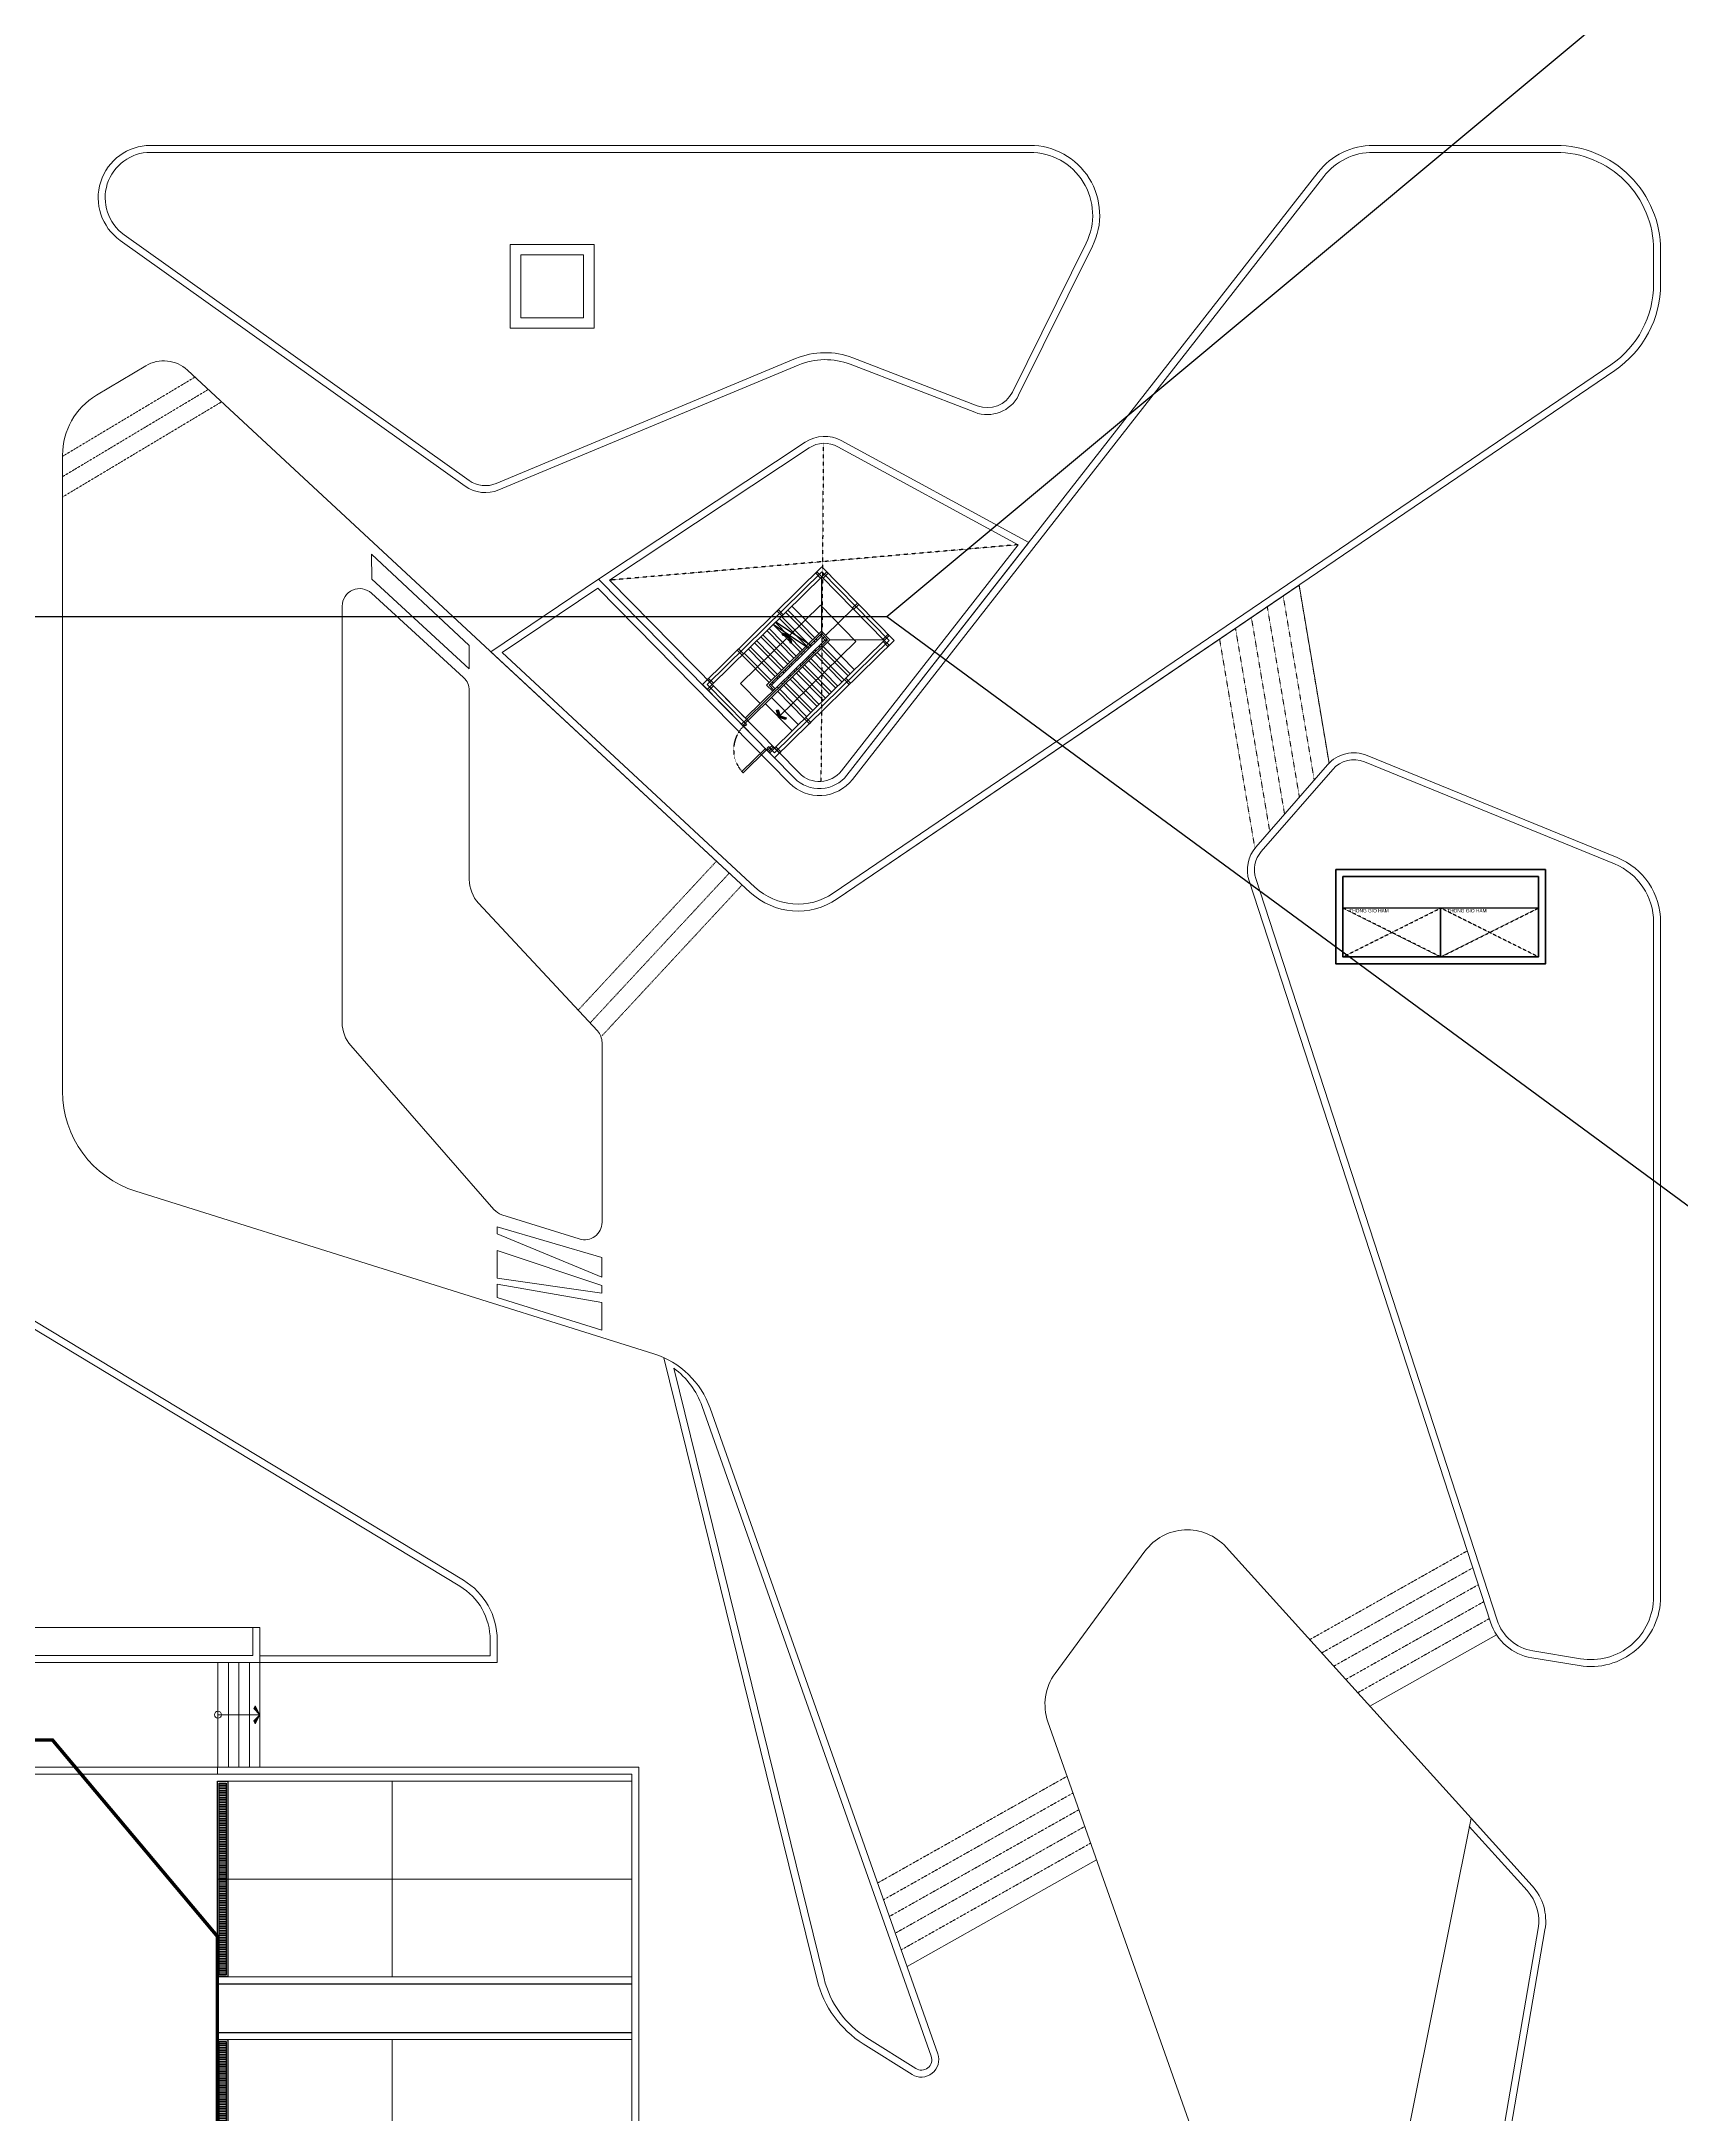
# Model space of a CAD drawing. Header units: millimetres. Extents: x 379264 to 1158416, y -283062 to 356890.
# Drawn here: x 844352 to 845291, y -6161 to -4974 of the extents above; entities that cross this region are included whole.
import ezdxf
from ezdxf.enums import TextEntityAlignment as Align

# ---------------------------------------------------------------- set-up
doc = ezdxf.new("R2010")
doc.units = ezdxf.units.MM
for name, pattern in [('CENTER', [2, 1.25, -0.25, 0.25, -0.25]), ('keyplan TANG 1$0$Can Ho Tang 3$0$Unit OTEL Type3c$0$Hidden10.5', [1.5, 1, -0.5]), ('keyplan TANG 1$0$Core 1A$0$Hidden10.5', [1.5, 1, -0.5]), ('keyplan TANG 1$0$Hidden10.5', [1.5, 1, -0.5]), ('keyplan TANG 1$0$Hidden21', [3, 2, -1]), ('keyplan TANG 1$0$Ranh dat$0$HTT Divide', [18, 10, -2, 1, -2, 1, -2])]:
    doc.linetypes.add(name, pattern=pattern)
for name, color, linetype in [('12PM. GRID', 8, 'CENTER'), ('BLOCK A - CHI TIET THANG 1$0$Dim 100', 1, 'Continuous'), ('BLOCK B - CHI TIET THANG 5$0$DnW', 20, 'Continuous'), ('keyplan TANG 1$0$Concrete Line', 250, 'Continuous'), ('keyplan TANG 1$0$Curtain Line', 250, 'Continuous'), ('keyplan TANG 1$0$Door', 250, 'Continuous'), ('keyplan TANG 1$0$Glass', 250, 'Continuous'), ('keyplan TANG 1$0$Opening Hidden', 250, 'keyplan TANG 1$0$Core 1A$0$Hidden10.5'), ('keyplan TANG 1$0$Opening Line', 250, 'Continuous'), ('keyplan TANG 1$0$Opening Text', 250, 'Continuous'), ('keyplan TANG 1$0$Ramp Line', 250, 'Continuous'), ('keyplan TANG 1$0$Stair handrail', 250, 'Continuous'), ('keyplan TANG 1$0$Staircase', 250, 'Continuous'), ('keyplan TANG 1$0$Staircase Break', 250, 'Continuous'), ('keyplan TANG 1$0$Staircase Direction', 250, 'Continuous'), ('keyplan TANG 1$0$Staircase Hidden', 250, 'keyplan TANG 1$0$Hidden21'), ('keyplan TANG 1$0$Trench Hatch', 250, 'Continuous'), ('keyplan TANG 1$0$Trench Line', 250, 'Continuous')]:
    doc.layers.add(name, color=color, linetype=linetype)
for name, color, linetype, lineweight in [('keyplan TANG 1$0$Cau thang', 250, 'Continuous', 15), ('keyplan TANG 1$0$Hatch vat lieu', 250, 'Continuous', 5), ('keyplan TANG 1$0$Net cat Tuong', 250, 'Continuous', 40), ('keyplan TANG 1$0$Net Thay khac', 250, 'Continuous', 15), ('keyplan TANG 1$0$Net thay Tuong', 250, 'Continuous', 20), ('keyplan TANG 1$0$Ramp doc', 250, 'Continuous', 5), ('keyplan TANG 1$0$Ranh dat$0$Ranh dat', 250, 'keyplan TANG 1$0$Ranh dat$0$HTT Divide', 40)]:
    doc.layers.add(name, color=color, linetype=linetype, lineweight=lineweight)
doc.styles.add('[PMDC2013]STYLE', font='arial.ttf', dxfattribs={"width": 0.8})
doc.styles.add('keyplan TANG 1$0$VNI-HelveC', font='VHELVCN_0.TTF')
doc.dimstyles.new('BLOCK A - CHI TIET THANG 1$0$Dim 50 (A1-A2)', dxfattribs={"dimscale": 50, "dimtxt": 2.5, "dimasz": 0.7, "dimexe": 1, "dimexo": 1, "dimgap": 1, "dimtad": 1, "dimdec": 0, "dimzin": 12, "dimdsep": 46, "dimtxsty": '[PMDC2013]STYLE', "dimblk": 'ARCHTICK', "dimcen": 0, "dimdle": 1, "dimclrd": 2, "dimclre": 2, "dimclrt": 4, "dimadec": 0, "dimazin": 0, "dimtfac": 1, "dimtdec": 0, "dimtix": 1, "dimtmove": 2, "dimatfit": 3, "dimldrblk": 'ARCHTICK', "dimfxl": 1, "dimtolj": 1, "dimtzin": 0, "dimarcsym": 0})

# ---------------------------------------------------------------- blocks, each defined once
blk = doc.blocks.new('*U1372')
at = {"layer": 'keyplan TANG 1$0$Opening Hidden'}
for p, q in [((0, 0), (2800, 1400)), ((2800, 0), (0, 1400))]:
    blk.add_line(p, q, dxfattribs=at)
at = {"layer": 'keyplan TANG 1$0$Opening Line'}
blk.add_lwpolyline([(0, 0), (2800, 0), (2800, 1400), (0, 1400)], close=True, dxfattribs=at)
at = {"layer": 'keyplan TANG 1$0$Opening Text', "style": 'keyplan TANG 1$0$VNI-HelveC'}
blk.add_attdef('OPENING', text='', height=100, dxfattribs=at).set_placement((750, 1325), align=Align.MIDDLE_CENTER)
blk = doc.blocks.new('keyplan TANG 1$0$A$Cec98b088')
at = {"layer": 'keyplan TANG 1$0$Net cat Tuong'}
for points in [[(63353, 105658), (69353, 105658), (69353, 102958), (63353, 102958)], [(63553, 105458), (69153, 105458), (69153, 103158), (63553, 103158)]]:
    blk.add_lwpolyline(points, close=True, dxfattribs=at)
at = {"layer": 'keyplan TANG 1$0$Opening Line'}
for p in [(63553, 103158), (66353, 103158)]:
    blk.add_blockref('*U1372', p, dxfattribs=at).add_auto_attribs({'OPENING': 'THOÂNG GIOÙ HAÀM'})
blk = doc.blocks.new('*U1373')
at = {"layer": 'keyplan TANG 1$0$Trench Hatch'}
h = blk.add_hatch(dxfattribs=at)
h.set_pattern_fill('LINE10', color=256, scale=50, angle=90, style=0, pattern_type=2)
h.set_pattern_definition([(90, (0, 100), (-50, 3e-15), [])])
h.paths.add_polyline_path([(50, 50), (5550, 50), (5550, 250), (50, 250)])
at = {"layer": 'keyplan TANG 1$0$Trench Line'}
for points in [[(0, 0), (5600, 0), (5600, 300), (0, 300)], [(50, 50), (5550, 50), (5550, 250), (50, 250)]]:
    blk.add_lwpolyline(points, close=True, dxfattribs=at)
blk = doc.blocks.new('keyplan TANG 1$0$Door 1000-1')
at = {"color": 0, "linetype": 'ByBlock'}
blk.add_lwpolyline([(30, 100), (75, 100), (75, 1040), (30, 1040)], close=True, dxfattribs=at)
for points in [[(50, 55), (30, 55), (30, 100), (0, 100), (0, 0), (50, 0), (50, 55)], [(950, 55), (970, 55), (970, 100), (1000, 100), (1000, 0), (950, 0), (950, 55)]]:
    blk.add_lwpolyline(points, dxfattribs=at)
at = {"color": 0, "linetype": 'keyplan TANG 1$0$Hidden10.5'}
blk.add_arc((30, 100), 940, 0, 90, dxfattribs=at)
blk = doc.blocks.new('*U1442')
at = {"layer": 'keyplan TANG 1$0$Door'}
blk.add_blockref('keyplan TANG 1$0$Door 1000-1', (0, 0), dxfattribs=at)
blk = doc.blocks.new('keyplan TANG 1$0$Arrow 60')
at = {"linetype": 'ByBlock', "lineweight": -2}
h = blk.add_hatch(color=0, dxfattribs=at)
h.paths.add_polyline_path([(1.88, 0.94), (1.65, 1.38), (0, 0.56), (-1.65, 1.38), (-1.88, 0.94), (0, 0)], flags=17)
h.paths.add_polyline_path([(1.65, 1.38), (1.88, 0.94), (0, 0), (-1.88, 0.94), (-1.65, 1.38), (0, 0.56)])
blk.add_hatch(color=0, dxfattribs=at).paths.add_polyline_path([(1.65, 1.38), (1.88, 0.94), (0, 0), (-1.88, 0.94), (-1.65, 1.38), (0, 0.56)])
at = {"color": 0, "linetype": 'ByBlock', "lineweight": -2}
blk.add_lwpolyline([(1.65, 1.38), (1.88, 0.94), (0, 0), (-1.88, 0.94), (-1.65, 1.38), (0, 0.56)], close=True, dxfattribs=at)
blk = doc.blocks.new('keyplan TANG 1$0$A$C2EDF4948')
at = {"layer": 'keyplan TANG 1$0$Staircase'}
h = blk.add_hatch(dxfattribs=at)
h.set_pattern_fill('_USER', color=256, scale=250, angle=90, pattern_type=0)
h.set_pattern_definition([(134.5055, (1851.84, 1539.7), (178.296, 175.244), [])])
h.paths.add_polyline_path([(2565, 2241), (1139, 839), (1910, 54), (3336, 1456)])
h.paths.add_polyline_path([(3371, 1421), (1945, 19), (1980, -17), (3406, 1385)])
h.paths.add_polyline_path([(3511, 1278), (2085, -124), (2120, -160), (3546, 1242)])
h.paths.add_polyline_path([(3581, 1207), (2155, -195), (2926, -980), (4353, 422)])
at = {"layer": 'keyplan TANG 1$0$Curtain Line'}
for p, q in [((3245, 3189), (3263, 3207)), ((3385, 3047), (3245, 3189)), ((3281, 3224), (3263, 3207)), ((3421, 3082), (3281, 3224)), ((3385, 3047), (3403, 3064)), ((3421, 3082), (3403, 3064)), ((3421, 3082), (3563, 3222)), ((3421, 3082), (3438, 3064)), ((3456, 3046), (3438, 3064)), ((3456, 3046), (3599, 3186)), ((3563, 3222), (3581, 3204)), ((3599, 3186), (3581, 3204)), ((2140, 2103), (2157, 2120)), ((2280, 1960), (2140, 2103)), ((2175, 2138), (2157, 2120)), ((2315, 1995), (2175, 2138)), ((2280, 1960), (2298, 1978)), ((2315, 1995), (2298, 1978)), ((4297, 2190), (4440, 2331)), ((4297, 2190), (4315, 2173)), ((4332, 2155), (4315, 2173)), ((4332, 2155), (4475, 2295)), ((4440, 2331), (4457, 2313)), ((4475, 2295), (4457, 2313)), ((5173, 1299), (5316, 1439)), ((5173, 1299), (5191, 1281)), ((5173, 1228), (5191, 1246)), ((5313, 1086), (5173, 1228)), ((5208, 1263), (5191, 1281)), ((5208, 1263), (5191, 1246)), ((5208, 1263), (5351, 1403)), ((5349, 1121), (5208, 1263)), ((5316, 1439), (5333, 1421)), ((5351, 1403), (5333, 1421)), ((998, 981), (1016, 999)), ((1139, 839), (998, 981)), ((1034, 1016), (1016, 999)), ((1174, 874), (1034, 1016)), ((1139, 839), (1156, 856)), ((1174, 874), (1156, 856)), ((5313, 1086), (5331, 1103)), ((5349, 1121), (5331, 1103)), ((143, 140), (160, 158)), ((283, -2), (143, 140)), ((178, 175), (160, 158)), ((318, 33), (178, 175)), ((283, -2), (301, 15)), ((318, 33), (301, 15)), ((4067, 142), (4085, 159)), ((4207, -1), (4067, 142)), ((4103, 177), (4085, 159)), ((4243, 34), (4103, 177)), ((4207, -1), (4225, 17)), ((4243, 34), (4225, 17)), ((140, -143), (283, -2)), ((140, -143), (158, -160)), ((175, -178), (158, -160)), ((175, -178), (318, -38)), ((283, -2), (300, -20)), ((318, -38), (300, -20)), ((1120, -1140), (1263, -1000)), ((1120, -1140), (1138, -1158)), ((1156, -1176), (1138, -1158)), ((1156, -1176), (1298, -1035)), ((1263, -1000), (1281, -1018)), ((1298, -1035), (1281, -1018)), ((2926, -980), (2944, -962)), ((3066, -1123), (2926, -980)), ((2962, -945), (2944, -962)), ((3102, -1087), (2962, -945)), ((3066, -1123), (3084, -1105)), ((3102, -1087), (3084, -1105)), ((1857, -1889), (1999, -1749)), ((1999, -1749), (2017, -1766)), ((2034, -1784), (2017, -1766)), ((1857, -1889), (1874, -1907)), ((1892, -1924), (1874, -1907)), ((1892, -1924), (2034, -1784)), ((1893, -1926), (2035, -1785)), ((1893, -1926), (1910, -1943)), ((1928, -1961), (1910, -1943)), ((1928, -1961), (2070, -1821)), ((2035, -1785), (2053, -1803)), ((2070, -1821), (2053, -1803)), ((2070, -1821), (2088, -1804)), ((2211, -1964), (2070, -1821)), ((2106, -1786), (2088, -1804)), ((2246, -1929), (2106, -1786)), ((2211, -1964), (2228, -1946)), ((2246, -1929), (2228, -1946))]:
    blk.add_line(p, q, dxfattribs=at)
for points in [[(1156, -1176), (0, 0), (3423, 3365), (5491, 1261), (2068, -2104), (1857, -1889)], [(1298, -1035), (283, -2), (3421, 3082), (5208, 1263), (2070, -1821), (1999, -1749)]]:
    blk.add_lwpolyline(points, dxfattribs=at)
at = {"layer": 'keyplan TANG 1$0$Door'}
blk.add_line((1857, -1889), (1156, -1176), dxfattribs=at)
at = {"layer": 'keyplan TANG 1$0$Glass'}
blk.add_lwpolyline([(1227, -1106), (141, -1), (3422, 3223), (5350, 1262), (2069, -1962), (1928, -1819)], dxfattribs=at)
at = {"layer": 'keyplan TANG 1$0$Net cat Tuong'}
for p, q in [((1156, -1176), (1298, -1035)), ((1999, -1749), (1857, -1889))]:
    blk.add_line(p, q, dxfattribs=at)
at = {"layer": 'keyplan TANG 1$0$Net Thay khac'}
for points in [[(3406, 1525), (3406, 3067)], [(3530, 1401), (4315, 2173)], [(3406, 1385), (3406, 1455)], [(3459, 1331), (3494, 1366)], [(3511, 1278), (3581, 1278)], [(3652, 1278), (5194, 1278)]]:
    blk.add_lwpolyline(points, dxfattribs=at)
at = {"layer": 'keyplan TANG 1$0$Stair handrail'}
for points in [[(1264, -1001), (3582, 1277), (3407, 1456), (1909, -16), (2049, -159)], [(2014, -194), (1838, -16), (3407, 1526), (3653, 1277), (1299, -1037)]]:
    blk.add_lwpolyline(points, dxfattribs=at)
at = {"layer": 'keyplan TANG 1$0$Staircase'}
for p, q in [((3421, 3082), (283, -2)), ((5208, 1263), (3421, 3082)), ((2980, 1106), (2208, 1890)), ((3158, 1281), (2387, 2065)), ((3336, 1456), (2565, 2241)), ((3511, 1278), (1229, -965)), ((2266, 405), (1495, 1189)), ((2445, 580), (1674, 1364)), ((2623, 755), (1852, 1540)), ((3406, 1385), (1980, -17)), ((2801, 930), (2030, 1715)), ((5208, 1263), (2070, -1821)), ((3228, 1210), (3193, 1245)), ((3546, 1242), (3371, 1421)), ((3371, 1421), (3406, 1385)), ((3511, 1278), (3546, 1242)), ((4353, 422), (3581, 1207)), ((1910, 54), (1139, 839)), ((2088, 229), (1317, 1014)), ((2693, 684), (2658, 720)), ((2871, 859), (2836, 895)), ((3011, 716), (2976, 752)), ((3050, 1034), (3015, 1070)), ((3818, -104), (3047, 681)), ((3190, 892), (3155, 927)), ((3996, 72), (3225, 856)), ((3368, 1067), (3333, 1103)), ((4174, 247), (3403, 1031)), ((2085, -124), (1945, 19)), ((2158, 158), (2123, 194)), ((2298, 16), (2263, 51)), ((2336, 333), (2301, 369)), ((2477, 191), (2442, 226)), ((2515, 509), (2480, 544)), ((3283, -629), (2512, 155)), ((2655, 366), (2620, 402)), ((3461, -454), (2690, 330)), ((2833, 541), (2798, 577)), ((3639, -279), (2868, 506)), ((2570, -1330), (1798, -546)), ((2748, -1155), (1977, -371)), ((2926, -980), (2155, -195)), ((3104, -805), (2333, -20))]:
    blk.add_line(p, q, dxfattribs=at)
blk.add_lwpolyline([(1657, -545), (1096, 26), (3378, 2269)], dxfattribs=at)
at = {"layer": 'keyplan TANG 1$0$Staircase Break'}
for p, q in [((3122, 1106), (2103, 1787)), ((3050, 1034), (2030, 1715))]:
    blk.add_line(p, q, dxfattribs=at)
at = {"layer": 'keyplan TANG 1$0$Staircase Direction'}
for q in [(3378, 2269), (2184, -938)]:
    blk.add_line((4395, 1235), q, dxfattribs=at)
at = {"layer": 'keyplan TANG 1$0$Staircase Hidden'}
blk.add_line((1229, -965), (1124, -858), dxfattribs=at)
at = {"layer": 'keyplan TANG 1$0$Door', "rotation": 134.5054804266071}
blk.add_blockref('*U1442', (1928, -1819), dxfattribs=at)
at = {"layer": 'keyplan TANG 1$0$Staircase Direction'}
for p, xscale, yscale, zscale, rotation in [((2497, 1403), -100, 100, 100, 134.5054804266071), ((2184, -938), 99.99999999999999, 99.99999999999999, 99.99999999999999, 314.5054804266072)]:
    blk.add_blockref('keyplan TANG 1$0$Arrow 60', p, dxfattribs=dict(at, xscale=xscale, yscale=yscale, zscale=zscale, rotation=rotation))
blk = doc.blocks.new('keyplan TANG 1$0$A$Cfd327bcb')
at = {"layer": 'keyplan TANG 1$0$Staircase'}
h = blk.add_hatch(dxfattribs=at)
h.set_pattern_fill('_USER', color=256, scale=250, angle=90, pattern_type=0)
h.set_pattern_definition([(270, (48100, 55550), (250, 1e-12), [])])
h.paths.add_polyline_path([(49100, 56900), (47100, 56900), (47100, 56950), (49100, 56950)])
h.paths.add_polyline_path([(49100, 57000), (47100, 57000), (47100, 58100), (49100, 58100)])
at = {"layer": 'keyplan TANG 1$0$Door'}
blk.add_line((44350, 57998), (44350, 56998), dxfattribs=at)
at = {"layer": 'keyplan TANG 1$0$Net cat Tuong'}
for p, q in [((44550, 57998), (44350, 57998)), ((44350, 56998), (44550, 56998))]:
    blk.add_line(p, q, dxfattribs=at)
for points in [[(44350, 56998), (44350, 56700), (51248, 56700), (51248, 58300), (44350, 58300), (44350, 57998)], [(44550, 56998), (44550, 56900), (51048, 56900), (51048, 58100), (44550, 58100), (44550, 57998)]]:
    blk.add_lwpolyline(points, dxfattribs=at)
at = {"layer": 'keyplan TANG 1$0$Stair handrail'}
for points in [[(49950, 56900), (49950, 57000), (46250, 57000), (46250, 56900)], [(46300, 56900), (46300, 56950), (49900, 56950), (49900, 56900)]]:
    blk.add_lwpolyline(points, dxfattribs=at)
at = {"layer": 'keyplan TANG 1$0$Staircase'}
for p, q in [((50300, 58100), (45900, 58100)), ((46350, 58100), (46350, 57000)), ((46600, 58100), (46600, 57000)), ((46850, 58100), (46850, 57000)), ((47100, 58100), (47100, 57000)), ((47350, 58100), (47350, 57000)), ((47600, 58100), (47600, 57000)), ((47850, 58100), (47850, 57000)), ((48100, 58100), (48100, 57000)), ((48350, 58100), (48350, 57000)), ((48600, 58100), (48600, 57000)), ((48850, 58100), (48850, 57000)), ((49100, 58100), (49100, 57000)), ((49350, 58100), (49350, 57000)), ((49600, 58100), (49600, 57000)), ((49850, 58100), (49850, 57000)), ((49100, 56900), (45900, 56900)), ((46350, 56950), (46350, 56900)), ((46600, 56950), (46600, 56900)), ((46850, 56950), (46850, 56900)), ((47100, 56950), (47100, 56900)), ((47350, 56950), (47350, 56900)), ((47600, 56950), (47600, 56900)), ((47850, 56950), (47850, 56900)), ((48100, 56950), (48100, 56900)), ((48350, 56950), (48350, 56900)), ((48600, 56950), (48600, 56900)), ((48850, 56950), (48850, 56900)), ((49100, 56950), (49100, 56900)), ((49100, 56900), (49100, 56950)), ((49350, 56950), (49350, 56900)), ((49350, 56900), (49350, 56950)), ((49600, 56950), (49600, 56900)), ((49600, 56900), (49600, 56950)), ((49850, 56950), (49850, 56900)), ((49850, 56900), (49850, 56950))]:
    blk.add_line(p, q, dxfattribs=at)
at = {"layer": 'keyplan TANG 1$0$Staircase Direction'}
for q in [(46350, 57550), (50448, 56900)]:
    blk.add_line((50448, 57550), q, dxfattribs=at)
at = {"layer": 'keyplan TANG 1$0$Cau thang'}
blk.add_blockref('keyplan TANG 1$0$A$C2EDF4948', (45217, 111211), dxfattribs=at)
at = {"layer": 'keyplan TANG 1$0$Cau thang', "xscale": -1, "rotation": 281.5305240343348}
blk.add_blockref('keyplan TANG 1$0$A$C2EDF4948', (79698, 58084), dxfattribs=at)
at = {"layer": 'keyplan TANG 1$0$Door', "xscale": -1.000000000000001, "rotation": 90}
blk.add_blockref('*U1442', (44450, 57998), dxfattribs=at)
at = {"layer": 'keyplan TANG 1$0$Staircase Direction', "xscale": -99.99999999999997, "yscale": 99.99999999999999, "zscale": 99.99999999999999, "rotation": 270}
blk.add_blockref('keyplan TANG 1$0$Arrow 60', (46350, 57550), dxfattribs=at)
blk = doc.blocks.new('keyplan TANG 1')
at = {"layer": 'keyplan TANG 1$0$Cau thang'}
for points in [[(32549.9, 81453.7), (32419.3, 81708.9), (32372, 81630)], [(32549.9, 81453.7), (32419.3, 81198.6), (32372, 81277.4)]]:
    blk.add_hatch(color=256, dxfattribs=at).paths.add_polyline_path(points)
for points in [[(31350, 82950), (31350, 79950)], [(31650, 82950), (31650, 79950)], [(31950, 82950), (31950, 79950)], [(32250, 82949.9), (32250, 79950)], [(32550, 82949.9), (32550, 79950)], [(32550, 82949.7), (32550, 79950)], [(32549.9, 81453.7), (31349.9, 81454)], [(32549.9, 81453.7), (32419.3, 81708.9), (32372, 81630), (32549.9, 81453.7)], [(32549.9, 81453.7), (32419.3, 81198.6), (32372, 81277.4), (32549.9, 81453.7)]]:
    blk.add_lwpolyline(points, dxfattribs=at)
blk.add_circle((31350, 81454), 100, dxfattribs=at)
at = {"layer": 'keyplan TANG 1$0$Hatch vat lieu'}
for points in [[(56205.2, 123601.4, 0.5562375), (54592.1, 126200), (29420.6, 126200, 0.7300783), (28666.3, 123841.3), (38543.1, 116803.8, 0.2591919), (39315.5, 116717.1), (47885.3, 120293.6, -0.1931453), (49523.7, 120316.2), (53088.1, 118942.6, 0.387556), (54092.7, 119334.2)], [(69650, 126200, -0.4142136), (72450, 123400), (72450, 122433.8, -0.2483714), (71224.1, 120118.1), (48959.5, 104983.5, -0.3495932), (46723, 105152.9), (39482.5, 111874.3), (42221.5, 113721.5), (47710, 108137.5, 0.4530558), (49511.4, 108239.8), (63003.8, 125508.2, -0.2308599), (64422.2, 126200)], [(68992.2, 83285), (70355, 83058.6, 0.4633024), (72450, 84834.3), (72450, 104153.3, 0.3047), (71330.6, 105819.7), (64170.2, 108744.1, 0.3210929), (63264, 108528.5), (61216.3, 106173.7, 0.2634382), (61059.2, 105401.2), (67969.1, 84165.2, 0.2798746)], [(44396.7, 91380.3, -0.1515317), (45210.1, 90286.8), (51767.4, 71677.1, -0.7101797), (51324.9, 71323.3), (49929.7, 72199.1, -0.1946278), (48699.4, 73901.3)]]:
    blk.add_lwpolyline(points, format="xyb", close=True, dxfattribs=at)
for points in [[(23200, 125850), (23200, 94246), (38274, 85137.4, -0.2626314), (39143.1, 83596.7, -0.2626314)], [(67173, 78251.1), (68826, 76421.8, -0.2301635), (69142.7, 75330.2), (66837.9, 61909.4, -0.5537451), (64799.1, 61073), (61966.1, 63104.7, -0.1536645), (61497.5, 63729.1), (60591.7, 66300)]]:
    blk.add_lwpolyline(points, format="xyb", dxfattribs=at)
blk.add_lwpolyline([(63353.1, 105657.7), (69353.1, 105657.7), (69353.1, 102957.7), (63353.1, 102957.7)], close=True, dxfattribs=at)
blk.add_lwpolyline([(32550, 83142.6), (39143.1, 83142.6), (39143.1, 83596.7)], dxfattribs=at)
at = {"layer": 'keyplan TANG 1$0$Net Thay khac'}
for points in [[(62750, 146100), (62750, 153400, 0.4142136), (59250, 156900), (1301.7, 156900, 0.4142136), (-5198.3, 150400), (-5198.3, 82750, 0.4142136), (-2198.3, 79750), (31332.6, 79750)], [(76850, 145900), (62550, 145900), (62550, 153400, 0.4142136), (59250, 156700), (1301.7, 156700, 0.4142136), (-4998.3, 150400), (-4998.3, 82750, 0.4142136), (-2198.3, 79950), (31332.6, 79950)], [(23400, 125850), (23400, 94358.8), (38377.5, 85308.6, -0.2626314), (39343.1, 83596.6)], [(63158.2, 108711.6), (62298.9, 113809.3), (49072, 104818.1, -0.3495932), (46586.9, 105006.4), (30477, 119961.2, 0.3334625), (29283.2, 120086.5), (27873, 119242.6, 0.2637644), (26900, 117526.4), (26900, 99309.4, 0.3276229), (29000.9, 96447.3), (43832.1, 91788.1, -0.2361573), (45440.8, 90233.9), (51956, 71743.6, -0.7101797), (51218.6, 71153.9), (49823.4, 72029.7, -0.1946278), (48505.2, 73853.5), (44117.2, 91679)], [(67221.9, 78495.3), (60208.9, 86256.1, 0.4747797), (57887.2, 86138.6), (55316.6, 82640.1, 0.2480241), (55110.6, 81253.5), (60379.6, 66300), (63552.2, 66300, 0.3574882), (65023, 67505.7), (67221.9, 78495.3)], [(67221.9, 78495.3), (68974.4, 76555.9, -0.2301635), (69339.8, 75296.3), (67035, 61875.6, -0.5537451), (64682.5, 60910.5), (61849.5, 62942.2, -0.1536645), (61308.9, 63662.6), (60379.6, 66300)]]:
    blk.add_lwpolyline(points, format="xyb", dxfattribs=at)
for points in [[(56384.5, 123512.7, 0.5562375), (54592.1, 126400), (29420.6, 126400, 0.7300783), (28550.2, 123678.4), (38427.1, 116640.9, 0.2591919), (39392.5, 116532.5), (47962.3, 120109, -0.1931453), (49451.8, 120129.6), (53016.2, 118756, 0.387556), (54272, 119245.4)], [(69650, 126400, -0.4142136), (72650, 123400), (72650, 122433.8, -0.2483714), (71336.5, 119952.7), (49072, 104818.1, -0.3495932), (46586.9, 105006.4), (39161.8, 111899.2), (42247.6, 113980.3), (47852.6, 108277.7, 0.4530558), (49353.8, 108362.9), (62846.2, 125631.4, -0.2308599), (64422.2, 126400)], [(38382.8, 111156.2), (35743.5, 113574.6, 0.6525054), (34905.7, 113206), (34905.7, 101275.2, 0.1814368), (35152.6, 100617.4), (39251.5, 95924.5, 0.137984), (39478.2, 95776.4), (41694.1, 95080.2, 0.5064289), (42344, 95557.2), (42344.4, 100703.4, 0.1895781), (42210.4, 101044), (38812.9, 104695.7, -0.1895591), (38545.1, 105376.9), (38545.1, 110787.6, 0.2102835)], [(67778.9, 84103.3, 0.2798746), (68959.4, 83087.7), (70322.2, 82861.3, 0.4633024), (72650, 84834.3), (72650, 104153.3, 0.3047), (71406.2, 106004.8), (64245.8, 108929.3, 0.3210929), (63113.1, 108659.7), (61065.4, 106304.9, 0.2634382), (60869, 105339.3)]]:
    blk.add_lwpolyline(points, format="xyb", close=True, dxfattribs=at)
at = {"layer": 'keyplan TANG 1$0$Net Thay khac', "elevation": 0}
for points in [[(39716.1, 121164.9), (42116.1, 121164.9), (42116.1, 123564.9), (39716.1, 123564.9)], [(40016.1, 121464.9), (41816.1, 121464.9), (41816.1, 123264.9), (40016.1, 123264.9)]]:
    blk.add_lwpolyline(points, close=True, dxfattribs=at)
at = {"layer": 'keyplan TANG 1$0$Net Thay khac', "color": 251, "linetype": 'keyplan TANG 1$0$Can Ho Tang 3$0$Unit OTEL Type3c$0$Hidden10.5'}
for points in [[(30690.4, 119763.1), (26900, 117495)], [(31072.1, 119408.8), (26900, 116912.3)], [(31453.8, 119054.6), (26900, 116329.6)], [(62733.5, 108223.2), (61844, 113500)], [(63158.2, 108711.6), (62298.9, 113809.3)], [(61884, 107246.4), (60934.1, 112881.6)], [(62308.8, 107734.8), (61389, 113190.8)], [(61034.8, 106268.1), (60024.3, 112263.1)], [(61459.3, 106757.9), (60479.2, 112572.3)], [(41661.4, 101634.1), (45622.7, 105901.4)], [(42002.9, 101267.1), (45989.2, 105561.2)], [(42344.4, 100900), (46355.6, 105221.1)], [(62603.9, 83605.8), (67113.9, 86147)], [(62947.5, 83225.5), (67271.7, 85662)], [(63291.1, 82845.2), (67429.5, 85177)], [(63634.8, 82464.9), (67587.3, 84692)], [(63978.4, 82084.6), (67745.1, 84207)], [(55660.3, 79693.3), (50232.5, 76634.9)], [(55829.1, 79214.5), (50401.2, 76156.1)], [(55997.8, 78735.6), (50569.9, 75677.2)], [(56166.5, 78256.8), (50738.7, 75198.4)], [(56335.2, 77778), (50907.4, 74719.6)]]:
    blk.add_lwpolyline(points, dxfattribs=at)
at = {"layer": 'keyplan TANG 1$0$Net Thay khac'}
for points in [[(38545.1, 112079.9), (35746, 114693.5), (35756.6, 113973.5), (38545.1, 111413.2), (38545.1, 112079.9)], [(42343.9, 93523.9), (42343.9, 93752), (39344, 94747.6), (39343.9, 93961.7), (42343.9, 93523.9)], [(42343.8, 92469.5), (42343.9, 93263.6), (39343.9, 93784.7), (39343.9, 93402.4), (42343.8, 92469.5)]]:
    blk.add_lwpolyline(points, close=True, dxfattribs=at)
for points in [[(42343.9, 94553.5), (39344, 95427.2), (39344, 95229), (42343.9, 93985.8), (42343.9, 94553.5)], [(64322.1, 81704.3), (67948.9, 83747.9)], [(39343.1, 83596.6), (39343.1, 82950), (31350, 82950)], [(56504, 77299.1), (51076.1, 74240.7)]]:
    blk.add_lwpolyline(points, dxfattribs=at)
at = {"layer": 'keyplan TANG 1$0$Net thay Tuong'}
blk.add_lwpolyline([(54560.5, 115026.8), (49193, 117946.3, 0.277711), (48162.6, 117901.3), (42247.6, 113980.3), (47852.6, 108277.7, 0.4530558), (49353.8, 108362.9), (54560.5, 115026.8)], format="xyb", dxfattribs=at)
blk.add_lwpolyline([(42560.2, 113947.6), (47995.3, 108417.9, 0.4530558), (49196.2, 108486.1), (54257.5, 114963.9), (49097.4, 117770.6, 0.277711), (48273.1, 117734.6)], format="xyb", close=True, dxfattribs=at)
for points in [[(32550, 83950), (32550, 82950), (-3198.3, 82950)], [(32350, 83950), (32350, 83150), (-3198.3, 83150)], [(32550, 83950), (-3198.3, 83950)], [(31332.7, 66150), (43400, 66150), (43400, 79950), (31332.7, 79950), (31332.7, 79750)], [(31332.7, 66350), (43200, 66350), (43200, 79750), (31332.7, 79750)]]:
    blk.add_lwpolyline(points, dxfattribs=at)
at = {"layer": 'keyplan TANG 1$0$Opening Hidden'}
for p, q in [((48680.3, 117867), (48611.2, 108179.9)), ((54257.5, 114963.9), (42560.2, 113947.6))]:
    blk.add_line(p, q, dxfattribs=at)
at = {"layer": 'keyplan TANG 1$0$Ramp doc'}
for p, q in [((31332.6, 79550), (43200, 79550)), ((31332.6, 76750), (43200, 76750)), ((31332.6, 73950), (43200, 73950)), ((31332.6, 72150), (43200, 72150))]:
    blk.add_line(p, q, dxfattribs=at)
for points in [[(31632.6, 79550), (43200, 79550), (43200, 76750), (31632.6, 76750)], [(31632.6, 73950), (43200, 73950), (43200, 76750), (31632.6, 76750)], [(31632.6, 72150), (43200, 72150), (43200, 69350), (31632.6, 69350)]]:
    blk.add_lwpolyline(points, close=True, dxfattribs=at)
for points in [[(36332.6, 73950), (36332.6, 79550)], [(31326.9, 73750), (38826.9, 73750)], [(36332.6, 66550), (36332.6, 72150)]]:
    blk.add_lwpolyline(points, dxfattribs=at)
at = {"layer": 'keyplan TANG 1$0$Ramp Line'}
for p, q in [((31332.6, 73750), (43200, 73750)), ((31332.6, 72350), (43200, 72350))]:
    blk.add_line(p, q, dxfattribs=at)
at = {"layer": 'keyplan TANG 1$0$Ranh dat$0$Ranh dat', "ltscale": 0.1, "const_width": 100}
blk.add_lwpolyline([(26611.9, 80732.3), (31332.6, 75108), (31333.2, -12000), (-120672.6, -12000), (-121023.9, 69993.5), (-12357.2, 69991.8), (-12355.7, 83058.7), (-3202, 83058.7), (-3201.9, 80732.1), (26611.9, 80732.3)], dxfattribs=at)
blk.add_blockref('keyplan TANG 1$0$A$Cfd327bcb', (0, -250))
at = {"xscale": -1, "rotation": 90}
for p in [(31632.6, 79550), (31632.6, 72150)]:
    blk.add_blockref('*U1373', p, dxfattribs=at)
at = {"layer": 'keyplan TANG 1$0$Concrete Line'}
blk.add_blockref('keyplan TANG 1$0$A$Cec98b088', (0, 0), dxfattribs=at)
blk = doc.blocks.new('_ArchTick')
at = {"color": 0, "linetype": 'ByBlock', "const_width": 0.15}
blk.add_lwpolyline([(-0.5, -0.5), (0.5, 0.5)], dxfattribs=at)
blk = doc.blocks.new('A$C0FD3766E')
at = {"layer": 'BLOCK B - CHI TIET THANG 5$0$DnW', "xscale": 0.02, "yscale": 0.02, "zscale": 0.02}
blk.add_blockref('keyplan TANG 1', (101, 575.5), dxfattribs=at)
at = {"layer": 'BLOCK A - CHI TIET THANG 1$0$Dim 100'}
for points in [[(1634.9, 3270.7), (1111, 2833.4), (-1050.9, 2833.4)], [(1627.8, 2453.1), (1111, 2833.4), (-1185.2, 2833.4)]]:
    blk.add_leader(points, dimstyle='BLOCK A - CHI TIET THANG 1$0$Dim 50 (A1-A2)', override={"dimasz": 1, "dimtad": 0}, dxfattribs=at)

msp = doc.modelspace()

# ---------------------------------------------------------------- block references
at = {"layer": '12PM. GRID'}
msp.add_blockref('A$C0FD3766E', (843725.53, -8137.07), dxfattribs=at)

doc.saveas('drawing.dxf')
